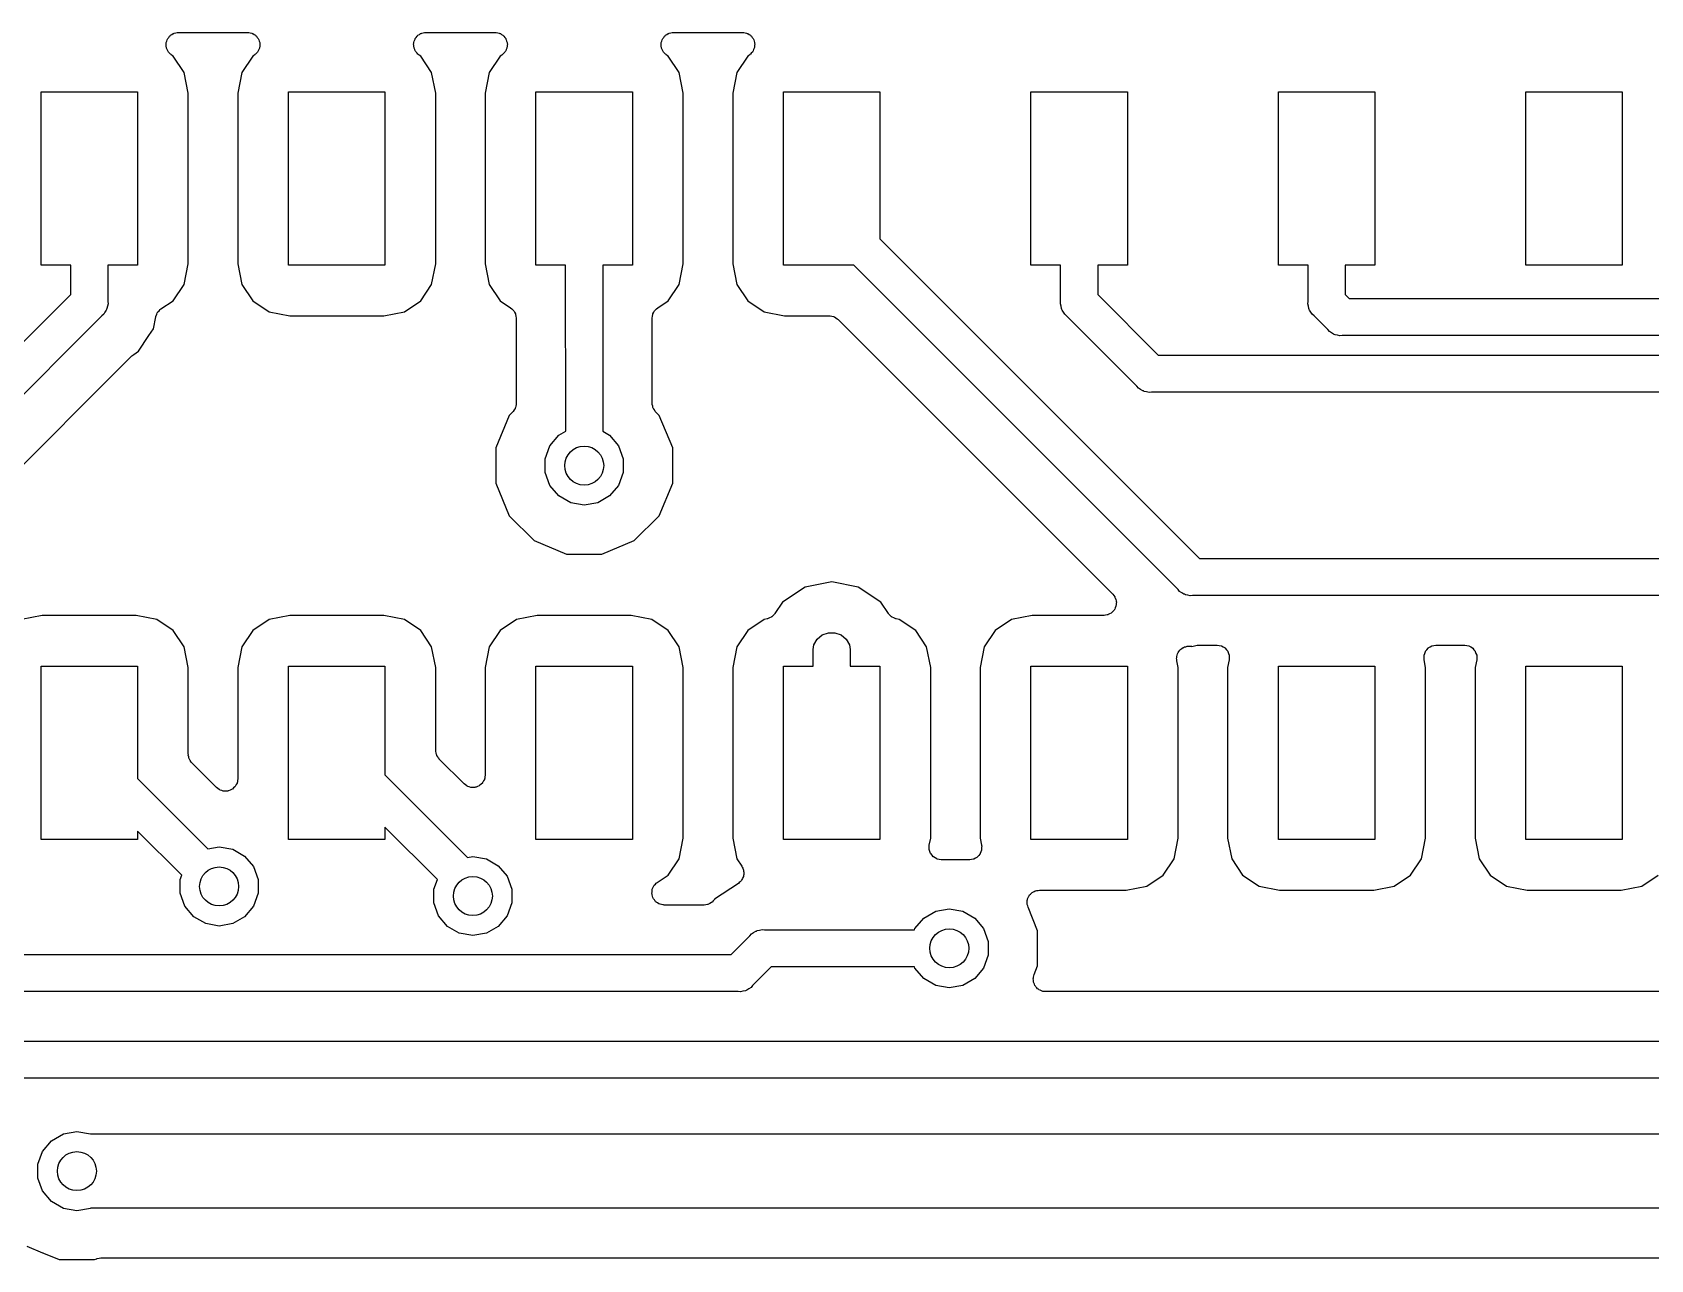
# Model space of a CAD drawing. Extents: x 40 to 164, y -163 to -60.
# Drawn here: x 111.18 to 127.79, y -100.86 to -88.27 of the extents above; entities that cross this region are included whole.
import ezdxf

# ---------------------------------------------------------------- set-up
doc = ezdxf.new("R2010")
doc.units = 0
doc.header["$MEASUREMENT"] = 0
doc.layers.add('BLACK', color=7, linetype='CONTINUOUS')

msp = doc.modelspace()

# ---------------------------------------------------------------- linework, layer by layer
at = {"layer": 'BLACK', "linetype": 'CONTINUOUS'}
for p, q in [((112.551, -88.3699), (112.556, -88.3556)), ((112.556, -88.3556), (112.56, -88.3408)), ((112.56, -88.3408), (112.564, -88.335)), ((112.564, -88.335), (112.566, -88.3285)), ((112.566, -88.3285), (112.576, -88.3168)), ((112.576, -88.3168), (112.584, -88.3042)), ((112.584, -88.3042), (112.59, -88.3001)), ((112.59, -88.3001), (112.594, -88.2947)), ((112.594, -88.2947), (112.608, -88.2871)), ((112.608, -88.2871), (112.62, -88.2781)), ((112.62, -88.2781), (112.627, -88.2761)), ((112.627, -88.2761), (112.633, -88.2727)), ((112.633, -88.2727), (112.648, -88.27)), ((112.648, -88.27), (112.662, -88.2658)), ((112.662, -88.2658), (112.669, -88.2662)), ((112.669, -88.2662), (112.676, -88.265)), ((112.676, -88.265), (113.384, -88.265)), ((113.384, -88.265), (113.391, -88.2662)), ((113.391, -88.2662), (113.398, -88.2658)), ((113.398, -88.2658), (113.412, -88.27)), ((113.412, -88.27), (113.427, -88.2727)), ((113.427, -88.2727), (113.433, -88.2761)), ((113.433, -88.2761), (113.44, -88.2781)), ((113.44, -88.2781), (113.452, -88.2871)), ((113.452, -88.2871), (113.466, -88.2947)), ((113.466, -88.2947), (113.47, -88.3001)), ((113.47, -88.3001), (113.476, -88.3042)), ((113.476, -88.3042), (113.484, -88.3168)), ((113.484, -88.3168), (113.494, -88.3285)), ((113.494, -88.3285), (113.496, -88.3351)), ((113.496, -88.3351), (113.5, -88.3408)), ((113.5, -88.3408), (113.504, -88.3556)), ((113.504, -88.3556), (113.509, -88.3699)), ((115.091, -88.3699), (115.096, -88.3556)), ((115.096, -88.3556), (115.1, -88.3408)), ((115.1, -88.3408), (115.104, -88.335)), ((115.104, -88.335), (115.106, -88.3285)), ((115.106, -88.3285), (115.116, -88.3168)), ((115.116, -88.3168), (115.124, -88.3042)), ((115.124, -88.3042), (115.13, -88.3001)), ((115.13, -88.3001), (115.134, -88.2947)), ((115.134, -88.2947), (115.148, -88.2871)), ((115.148, -88.2871), (115.16, -88.2781)), ((115.16, -88.2781), (115.167, -88.2761)), ((115.167, -88.2761), (115.173, -88.2727)), ((115.173, -88.2727), (115.188, -88.27)), ((115.188, -88.27), (115.202, -88.2658)), ((115.202, -88.2658), (115.209, -88.2662)), ((115.209, -88.2662), (115.216, -88.265)), ((115.216, -88.265), (115.924, -88.265)), ((115.924, -88.265), (115.931, -88.2662)), ((115.931, -88.2662), (115.938, -88.2658)), ((115.938, -88.2658), (115.952, -88.27)), ((115.952, -88.27), (115.967, -88.2727)), ((115.967, -88.2727), (115.973, -88.2761)), ((115.973, -88.2761), (115.98, -88.2781)), ((115.98, -88.2781), (115.992, -88.2871)), ((115.992, -88.2871), (116.006, -88.2947)), ((116.006, -88.2947), (116.01, -88.3001)), ((116.01, -88.3001), (116.016, -88.3042)), ((116.016, -88.3042), (116.024, -88.3168)), ((116.024, -88.3168), (116.034, -88.3285)), ((116.034, -88.3285), (116.036, -88.3351)), ((116.036, -88.3351), (116.04, -88.3408)), ((116.04, -88.3408), (116.044, -88.3556)), ((116.044, -88.3556), (116.049, -88.3699)), ((117.631, -88.3699), (117.636, -88.3556)), ((117.636, -88.3556), (117.64, -88.3408)), ((117.64, -88.3408), (117.644, -88.335)), ((117.644, -88.335), (117.646, -88.3285)), ((117.646, -88.3285), (117.656, -88.3168)), ((117.656, -88.3168), (117.664, -88.3042)), ((117.664, -88.3042), (117.67, -88.3001)), ((117.67, -88.3001), (117.674, -88.2947)), ((117.674, -88.2947), (117.688, -88.2871)), ((117.688, -88.2871), (117.7, -88.2781)), ((117.7, -88.2781), (117.707, -88.2761)), ((117.707, -88.2761), (117.713, -88.2727)), ((117.713, -88.2727), (117.728, -88.27)), ((117.728, -88.27), (117.742, -88.2658)), ((117.742, -88.2658), (117.749, -88.2662)), ((117.749, -88.2662), (117.756, -88.265)), ((117.756, -88.265), (118.464, -88.265)), ((118.464, -88.265), (118.471, -88.2662)), ((118.471, -88.2662), (118.478, -88.2658)), ((118.478, -88.2658), (118.492, -88.27)), ((118.492, -88.27), (118.507, -88.2727)), ((118.507, -88.2727), (118.513, -88.2761)), ((118.513, -88.2761), (118.52, -88.2781)), ((118.52, -88.2781), (118.532, -88.2871)), ((118.532, -88.2871), (118.546, -88.2947)), ((118.546, -88.2947), (118.55, -88.3001)), ((118.55, -88.3001), (118.556, -88.3042)), ((118.556, -88.3042), (118.564, -88.3168)), ((118.564, -88.3168), (118.574, -88.3285)), ((118.574, -88.3285), (118.576, -88.3351)), ((118.576, -88.3351), (118.58, -88.3408)), ((118.58, -88.3408), (118.584, -88.3556)), ((118.584, -88.3556), (118.589, -88.3699)), ((112.549, -88.3837), (112.551, -88.3769)), ((112.551, -88.3988), (112.549, -88.3837)), ((112.551, -88.3769), (112.551, -88.3699)), ((112.551, -88.4141), (112.551, -88.3988)), ((112.553, -88.4206), (112.551, -88.4141)), ((112.554, -88.4275), (112.553, -88.4206)), ((112.561, -88.4412), (112.554, -88.4275)), ((112.566, -88.4555), (112.561, -88.4412)), ((112.571, -88.4608), (112.566, -88.4555)), ((112.574, -88.4671), (112.571, -88.4608)), ((112.585, -88.4776), (112.574, -88.4671)), ((112.594, -88.4893), (112.585, -88.4776)), ((112.6, -88.4928), (112.594, -88.4893)), ((112.605, -88.4976), (112.6, -88.4928)), ((112.622, -88.5084), (112.605, -88.4976)), ((112.734, -88.6764), (112.622, -88.5084)), ((113.438, -88.5084), (113.326, -88.6764)), ((113.455, -88.4976), (113.438, -88.5084)), ((113.46, -88.4928), (113.455, -88.4976)), ((113.466, -88.4893), (113.46, -88.4928)), ((113.475, -88.4776), (113.466, -88.4893)), ((113.486, -88.4671), (113.475, -88.4776)), ((113.489, -88.4608), (113.486, -88.4671)), ((113.494, -88.4555), (113.489, -88.4608)), ((113.499, -88.4412), (113.494, -88.4555)), ((113.506, -88.4275), (113.499, -88.4412)), ((113.507, -88.4206), (113.506, -88.4275)), ((113.509, -88.4141), (113.507, -88.4206)), ((113.509, -88.3699), (113.509, -88.3769)), ((113.509, -88.3769), (113.511, -88.3837)), ((113.511, -88.3837), (113.509, -88.3988)), ((113.509, -88.3988), (113.509, -88.4141)), ((115.089, -88.3837), (115.091, -88.3769)), ((115.091, -88.3988), (115.089, -88.3837)), ((115.091, -88.3769), (115.091, -88.3699)), ((115.091, -88.4141), (115.091, -88.3988)), ((115.093, -88.4206), (115.091, -88.4141)), ((115.094, -88.4275), (115.093, -88.4206)), ((115.101, -88.4412), (115.094, -88.4275)), ((115.106, -88.4555), (115.101, -88.4412)), ((115.111, -88.4608), (115.106, -88.4555)), ((115.114, -88.4671), (115.111, -88.4608)), ((115.125, -88.4776), (115.114, -88.4671)), ((115.134, -88.4893), (115.125, -88.4776)), ((115.14, -88.4928), (115.134, -88.4893)), ((115.145, -88.4976), (115.14, -88.4928)), ((115.162, -88.5084), (115.145, -88.4976)), ((115.274, -88.6764), (115.162, -88.5084)), ((115.978, -88.5084), (115.866, -88.6764)), ((115.995, -88.4976), (115.978, -88.5084)), ((116, -88.4928), (115.995, -88.4976)), ((116.006, -88.4893), (116, -88.4928)), ((116.015, -88.4776), (116.006, -88.4893)), ((116.026, -88.4671), (116.015, -88.4776)), ((116.029, -88.4608), (116.026, -88.4671)), ((116.034, -88.4555), (116.029, -88.4608)), ((116.039, -88.4412), (116.034, -88.4555)), ((116.046, -88.4275), (116.039, -88.4412)), ((116.047, -88.4206), (116.046, -88.4275)), ((116.049, -88.4141), (116.047, -88.4206)), ((116.049, -88.3699), (116.049, -88.3769)), ((116.049, -88.3769), (116.051, -88.3837)), ((116.051, -88.3837), (116.049, -88.3988)), ((116.049, -88.3988), (116.049, -88.4141)), ((117.629, -88.3837), (117.631, -88.3769)), ((117.631, -88.3988), (117.629, -88.3837)), ((117.631, -88.3769), (117.631, -88.3699)), ((117.631, -88.4141), (117.631, -88.3988)), ((117.633, -88.4206), (117.631, -88.4141)), ((117.634, -88.4275), (117.633, -88.4206)), ((117.641, -88.4412), (117.634, -88.4275)), ((117.646, -88.4555), (117.641, -88.4412)), ((117.651, -88.4608), (117.646, -88.4555)), ((117.654, -88.4671), (117.651, -88.4608)), ((117.665, -88.4776), (117.654, -88.4671)), ((117.674, -88.4893), (117.665, -88.4776)), ((117.68, -88.4928), (117.674, -88.4893)), ((117.685, -88.4976), (117.68, -88.4928)), ((117.702, -88.5084), (117.685, -88.4976)), ((117.814, -88.6764), (117.702, -88.5084)), ((118.518, -88.5084), (118.406, -88.6764)), ((118.535, -88.4976), (118.518, -88.5084)), ((118.54, -88.4928), (118.535, -88.4976)), ((118.546, -88.4893), (118.54, -88.4928)), ((118.555, -88.4776), (118.546, -88.4893)), ((118.566, -88.4671), (118.555, -88.4776)), ((118.569, -88.4608), (118.566, -88.4671)), ((118.574, -88.4555), (118.569, -88.4608)), ((118.579, -88.4412), (118.574, -88.4555)), ((118.586, -88.4275), (118.579, -88.4412)), ((118.587, -88.4206), (118.586, -88.4275)), ((118.589, -88.4141), (118.587, -88.4206)), ((118.589, -88.3699), (118.589, -88.3769)), ((118.589, -88.3769), (118.591, -88.3837)), ((118.591, -88.3837), (118.589, -88.3988)), ((118.589, -88.3988), (118.589, -88.4141)), ((112.776, -88.8871), (112.734, -88.6764)), ((113.326, -88.6764), (113.284, -88.8871)), ((115.316, -88.8871), (115.274, -88.6764)), ((115.866, -88.6764), (115.824, -88.8871)), ((117.856, -88.8871), (117.814, -88.6764)), ((118.406, -88.6764), (118.364, -88.8871)), ((111.265, -90.6526), (111.265, -88.8746)), ((111.265, -88.8746), (112.255, -88.8746)), ((112.255, -88.8746), (112.255, -90.6526)), ((112.776, -90.6401), (112.776, -88.8871)), ((113.284, -88.8871), (113.284, -90.6401)), ((113.805, -90.6526), (113.805, -88.8746)), ((113.805, -88.8746), (114.795, -88.8746)), ((114.795, -88.8746), (114.795, -90.6526)), ((115.316, -90.6401), (115.316, -88.8871)), ((115.824, -88.8871), (115.824, -90.6401)), ((116.345, -90.6526), (116.345, -88.8746)), ((116.345, -88.8746), (117.335, -88.8746)), ((117.335, -88.8746), (117.335, -90.6526)), ((117.856, -90.6401), (117.856, -88.8871)), ((118.364, -88.8871), (118.364, -90.6401)), ((118.885, -90.6526), (118.885, -88.8746)), ((118.885, -88.8746), (119.875, -88.8746)), ((119.875, -88.8746), (119.875, -90.3832)), ((121.425, -90.6526), (121.425, -88.8746)), ((121.425, -88.8746), (122.415, -88.8746)), ((122.415, -88.8746), (122.415, -90.6526)), ((123.965, -90.6526), (123.965, -88.8746)), ((123.965, -88.8746), (124.955, -88.8746)), ((124.955, -88.8746), (124.955, -90.6526)), ((126.505, -90.6526), (126.505, -88.8746)), ((126.505, -88.8746), (127.495, -88.8746)), ((127.495, -88.8746), (127.495, -90.6526)), ((119.875, -90.3832), (123.155, -93.6625)), ((111.57, -90.6526), (111.265, -90.6526)), ((111.57, -90.9547), (111.57, -90.6526)), ((112.255, -90.6526), (111.95, -90.6526)), ((111.95, -90.6526), (111.95, -91.0253)), ((112.734, -90.8508), (112.776, -90.6401)), ((113.284, -90.6401), (113.326, -90.8508)), ((114.795, -90.6526), (113.805, -90.6526)), ((115.274, -90.8508), (115.316, -90.6401)), ((115.824, -90.6401), (115.866, -90.8508)), ((116.649, -90.6526), (116.345, -90.6526)), ((116.65, -92.3581), (116.649, -90.6526)), ((117.335, -90.6526), (117.03, -90.6526)), ((117.03, -90.6526), (117.03, -92.3581)), ((117.814, -90.8508), (117.856, -90.6401)), ((118.364, -90.6401), (118.406, -90.8508)), ((119.606, -90.6526), (118.885, -90.6526)), ((122.935, -93.9818), (119.606, -90.6526)), ((121.73, -90.6526), (121.425, -90.6526)), ((121.73, -91.0253), (121.73, -90.6526)), ((122.415, -90.6526), (122.11, -90.6526)), ((122.11, -90.6526), (122.11, -90.9547)), ((124.27, -90.6526), (123.965, -90.6526)), ((124.27, -91.0253), (124.27, -90.6526)), ((124.955, -90.6526), (124.65, -90.6526)), ((124.65, -90.6526), (124.65, -90.9547)), ((127.495, -90.6526), (126.505, -90.6526)), ((112.622, -91.0188), (112.734, -90.8508)), ((113.326, -90.8508), (113.438, -91.0188)), ((115.162, -91.0188), (115.274, -90.8508)), ((115.866, -90.8508), (115.978, -91.0188)), ((117.702, -91.0188), (117.814, -90.8508)), ((118.406, -90.8508), (118.518, -91.0188)), ((109.878, -92.6465), (111.57, -90.9547)), ((112.496, -91.1025), (112.622, -91.0188)), ((113.438, -91.0188), (113.606, -91.1311)), ((114.994, -91.1311), (115.162, -91.0188)), ((115.978, -91.0188), (116.085, -91.0901)), ((117.595, -91.0901), (117.702, -91.0188)), ((118.518, -91.0188), (118.686, -91.1311)), ((122.11, -90.9547), (122.732, -91.5765)), ((124.65, -90.9547), (124.691, -90.9955)), ((124.691, -90.9955), (157.726, -90.9955)), ((111.889, -91.1742), (110.097, -92.9658)), ((111.908, -91.1579), (111.889, -91.1742)), ((111.921, -91.136), (111.908, -91.1579)), ((111.935, -91.1153), (111.921, -91.136)), ((111.938, -91.1071), (111.935, -91.1153)), ((111.942, -91.0998), (111.938, -91.1071)), ((111.946, -91.0749), (111.942, -91.0998)), ((111.953, -91.0505), (111.946, -91.0749)), ((111.95, -91.0253), (111.953, -91.0505)), ((112.418, -91.3061), (112.442, -91.1833)), ((112.442, -91.1833), (112.444, -91.1781)), ((112.444, -91.1781), (112.445, -91.1725)), ((112.445, -91.1725), (112.452, -91.1576)), ((112.452, -91.1576), (112.458, -91.1422)), ((112.458, -91.1422), (112.462, -91.138)), ((112.462, -91.138), (112.465, -91.133)), ((112.465, -91.133), (112.477, -91.1215)), ((112.477, -91.1215), (112.487, -91.109)), ((112.487, -91.109), (112.492, -91.1063)), ((112.492, -91.1063), (112.496, -91.1025)), ((113.606, -91.1311), (113.817, -91.173)), ((113.817, -91.173), (114.783, -91.173)), ((114.783, -91.173), (114.994, -91.1311)), ((116.085, -91.0901), (116.098, -91.1025)), ((116.098, -91.1025), (116.112, -91.114)), ((116.112, -91.114), (116.114, -91.1177)), ((116.114, -91.1177), (116.117, -91.1206)), ((116.117, -91.1206), (116.125, -91.1367)), ((116.125, -91.1367), (116.134, -91.1522)), ((116.134, -91.1522), (116.135, -91.1564)), ((116.135, -91.1564), (116.136, -91.1601)), ((116.136, -91.1601), (116.138, -91.178)), ((116.138, -91.178), (116.141, -91.1957)), ((117.538, -91.1957), (117.542, -91.178)), ((117.542, -91.178), (117.544, -91.1601)), ((117.544, -91.1601), (117.545, -91.1564)), ((117.545, -91.1564), (117.546, -91.1522)), ((117.546, -91.1522), (117.555, -91.1367)), ((117.555, -91.1367), (117.563, -91.1206)), ((117.563, -91.1206), (117.566, -91.1177)), ((117.566, -91.1177), (117.568, -91.114)), ((117.568, -91.114), (117.582, -91.1025)), ((117.582, -91.1025), (117.595, -91.0901)), ((118.686, -91.1311), (118.897, -91.173)), ((118.897, -91.173), (119.355, -91.173)), ((119.355, -91.173), (119.361, -91.174)), ((119.361, -91.174), (119.366, -91.1735)), ((119.366, -91.1735), (119.382, -91.1778)), ((119.382, -91.1778), (119.399, -91.1807)), ((119.399, -91.1807), (119.404, -91.1835)), ((119.404, -91.1835), (119.409, -91.1849)), ((119.409, -91.1849), (119.423, -91.1945)), ((121.727, -91.0505), (121.73, -91.0253)), ((121.734, -91.0749), (121.727, -91.0505)), ((121.738, -91.0998), (121.734, -91.0749)), ((121.742, -91.1071), (121.738, -91.0998)), ((121.745, -91.1153), (121.742, -91.1071)), ((121.759, -91.1361), (121.745, -91.1153)), ((121.772, -91.1579), (121.759, -91.1361)), ((121.791, -91.1742), (121.772, -91.1579)), ((122.513, -91.8958), (121.791, -91.1742)), ((124.267, -91.0505), (124.27, -91.0253)), ((124.274, -91.0749), (124.267, -91.0505)), ((124.278, -91.0998), (124.274, -91.0749)), ((124.282, -91.1071), (124.278, -91.0998)), ((124.285, -91.1153), (124.282, -91.1071)), ((124.299, -91.1361), (124.285, -91.1153)), ((124.312, -91.1579), (124.299, -91.1361)), ((124.331, -91.1742), (124.312, -91.1579)), ((124.472, -91.3148), (124.331, -91.1742)), ((112.372, -91.3744), (112.418, -91.3061)), ((116.141, -91.1957), (116.142, -92.0718)), ((117.538, -92.0718), (117.538, -91.1957)), ((119.423, -91.1945), (119.437, -91.2028)), ((119.437, -91.2028), (119.441, -91.207)), ((119.441, -91.207), (119.445, -91.2102)), ((119.445, -91.2102), (122.265, -94.0302)), ((124.488, -91.3342), (124.472, -91.3148)), ((124.51, -91.3468), (124.488, -91.3342)), ((124.531, -91.3613), (124.51, -91.3468)), ((112.264, -91.5372), (112.372, -91.3744)), ((124.539, -91.3635), (124.531, -91.3613)), ((124.546, -91.3678), (124.539, -91.3635)), ((124.571, -91.3722), (124.546, -91.3678)), ((124.596, -91.3787), (124.571, -91.3722)), ((124.621, -91.3765), (124.596, -91.3787)), ((157.655, -91.3765), (124.621, -91.3765)), ((110.508, -93.2734), (112.196, -91.585)), ((112.196, -91.585), (112.207, -91.5778)), ((112.207, -91.5778), (112.216, -91.5692)), ((112.216, -91.5692), (112.264, -91.5372)), ((122.732, -91.5765), (143.067, -91.5765)), ((122.529, -91.9152), (122.513, -91.8958)), ((122.551, -91.9278), (122.529, -91.9152)), ((122.572, -91.9423), (122.551, -91.9278)), ((122.58, -91.9445), (122.572, -91.9423)), ((122.587, -91.9488), (122.58, -91.9445)), ((122.612, -91.9532), (122.587, -91.9488)), ((122.637, -91.9597), (122.612, -91.9532)), ((122.662, -91.9575), (122.637, -91.9597)), ((142.996, -91.9575), (122.662, -91.9575)), ((116.104, -92.1616), (116.07, -92.1957)), ((116.108, -92.157), (116.104, -92.1616)), ((116.112, -92.1534), (116.108, -92.157)), ((116.12, -92.139), (116.112, -92.1534)), ((116.13, -92.1255), (116.12, -92.139)), ((116.131, -92.1201), (116.13, -92.1255)), ((116.134, -92.1152), (116.131, -92.1201)), ((116.137, -92.0989), (116.134, -92.1152)), ((116.141, -92.0829), (116.137, -92.0989)), ((116.142, -92.0718), (116.141, -92.0773)), ((116.141, -92.0773), (116.141, -92.0829)), ((117.539, -92.0773), (117.538, -92.0718)), ((117.539, -92.0829), (117.539, -92.0773)), ((117.543, -92.0989), (117.539, -92.0829)), ((117.546, -92.1152), (117.543, -92.0989)), ((117.549, -92.1201), (117.546, -92.1152)), ((117.55, -92.1255), (117.549, -92.1201)), ((117.56, -92.1391), (117.55, -92.1255)), ((117.568, -92.1534), (117.56, -92.1391)), ((117.572, -92.157), (117.568, -92.1534)), ((117.576, -92.1616), (117.572, -92.157)), ((117.61, -92.1957), (117.576, -92.1616)), ((116.07, -92.1957), (115.932, -92.5294)), ((117.748, -92.5294), (117.61, -92.1957)), ((116.44, -92.6395), (116.488, -92.5069)), ((116.488, -92.5069), (116.579, -92.3989)), ((116.579, -92.3989), (116.65, -92.3581)), ((117.03, -92.3581), (117.101, -92.3989)), ((117.101, -92.3989), (117.192, -92.5069)), ((117.192, -92.5069), (117.24, -92.6395)), ((115.932, -92.5294), (115.932, -92.8906)), ((116.44, -92.7805), (116.44, -92.6395)), ((117.24, -92.6395), (117.24, -92.7805)), ((117.748, -92.8906), (117.748, -92.5294)), ((116.488, -92.9131), (116.44, -92.7805)), ((117.24, -92.7805), (117.192, -92.9131)), ((115.932, -92.8906), (116.07, -93.2243)), ((116.579, -93.0211), (116.488, -92.9131)), ((117.192, -92.9131), (117.101, -93.0211)), ((117.61, -93.2243), (117.748, -92.8906)), ((116.701, -93.0917), (116.579, -93.0211)), ((116.84, -93.1162), (116.701, -93.0917)), ((116.979, -93.0917), (116.84, -93.1162)), ((117.101, -93.0211), (116.979, -93.0917)), ((116.07, -93.2243), (116.326, -93.4798)), ((117.354, -93.4798), (117.61, -93.2243)), ((116.326, -93.4798), (116.659, -93.618)), ((117.021, -93.618), (117.354, -93.4798)), ((116.659, -93.618), (117.021, -93.618)), ((123.155, -93.6625), (134.668, -93.6625)), ((119.107, -93.957), (118.876, -94.1114)), ((119.38, -93.9028), (119.107, -93.957)), ((119.653, -93.957), (119.38, -93.9028)), ((119.884, -94.1114), (119.653, -93.957)), ((122.951, -94.0012), (122.935, -93.9818)), ((122.973, -94.0138), (122.951, -94.0012)), ((118.876, -94.1114), (118.798, -94.2288)), ((119.962, -94.2288), (119.884, -94.1114)), ((122.265, -94.0302), (122.275, -94.0437)), ((122.275, -94.0437), (122.285, -94.0565)), ((122.285, -94.0565), (122.287, -94.0617)), ((122.291, -94.1679), (122.285, -94.1835)), ((122.287, -94.0617), (122.29, -94.0663)), ((122.29, -94.0663), (122.295, -94.0823)), ((122.298, -94.1528), (122.291, -94.1679)), ((122.295, -94.0823), (122.3, -94.0979)), ((122.3, -94.142), (122.298, -94.1473)), ((122.298, -94.1473), (122.298, -94.1528)), ((122.3, -94.0979), (122.3, -94.1035)), ((122.3, -94.1035), (122.302, -94.1089)), ((122.302, -94.1089), (122.3, -94.1254)), ((122.3, -94.1254), (122.3, -94.142)), ((122.994, -94.0283), (122.973, -94.0138)), ((123.002, -94.0305), (122.994, -94.0283)), ((123.01, -94.0348), (123.002, -94.0305)), ((123.034, -94.0392), (123.01, -94.0348)), ((123.059, -94.0457), (123.034, -94.0392)), ((123.084, -94.0435), (123.059, -94.0457)), ((134.739, -94.0435), (123.084, -94.0435)), ((111.277, -94.247), (111.066, -94.2889)), ((112.243, -94.247), (111.277, -94.247)), ((112.454, -94.2889), (112.243, -94.247)), ((112.622, -94.4012), (112.454, -94.2889)), ((113.606, -94.2889), (113.438, -94.4012)), ((113.817, -94.247), (113.606, -94.2889)), ((114.783, -94.247), (113.817, -94.247)), ((114.994, -94.2889), (114.783, -94.247)), ((115.162, -94.4012), (114.994, -94.2889)), ((116.146, -94.2889), (115.978, -94.4012)), ((116.357, -94.247), (116.146, -94.2889)), ((117.323, -94.247), (116.357, -94.247)), ((117.534, -94.2889), (117.323, -94.247)), ((117.702, -94.4012), (117.534, -94.2889)), ((118.686, -94.2889), (118.518, -94.4012)), ((118.717, -94.2828), (118.686, -94.2889)), ((118.722, -94.2807), (118.717, -94.2828)), ((118.728, -94.2801), (118.722, -94.2807)), ((118.743, -94.2728), (118.728, -94.2801)), ((118.758, -94.2668), (118.743, -94.2728)), ((118.762, -94.2631), (118.758, -94.2668)), ((118.767, -94.2606), (118.762, -94.2631)), ((118.779, -94.2486), (118.767, -94.2606)), ((118.791, -94.2377), (118.779, -94.2486)), ((118.794, -94.2328), (118.791, -94.2377)), ((118.798, -94.2288), (118.794, -94.2328)), ((119.966, -94.2328), (119.962, -94.2288)), ((119.969, -94.2377), (119.966, -94.2328)), ((119.981, -94.2486), (119.969, -94.2377)), ((119.993, -94.2606), (119.981, -94.2486)), ((119.998, -94.2631), (119.993, -94.2606)), ((120.002, -94.2668), (119.998, -94.2631)), ((120.017, -94.2728), (120.002, -94.2668)), ((120.032, -94.2801), (120.017, -94.2728)), ((120.038, -94.2807), (120.032, -94.2801)), ((120.043, -94.2828), (120.038, -94.2807)), ((120.074, -94.2889), (120.043, -94.2828)), ((120.242, -94.4012), (120.074, -94.2889)), ((121.226, -94.2889), (121.058, -94.4012)), ((121.437, -94.247), (121.226, -94.2889)), ((122.175, -94.247), (121.437, -94.247)), ((122.192, -94.2441), (122.175, -94.247)), ((122.208, -94.2426), (122.192, -94.2441)), ((122.213, -94.2403), (122.208, -94.2426)), ((122.219, -94.2393), (122.213, -94.2403)), ((122.233, -94.231), (122.219, -94.2393)), ((122.248, -94.224), (122.233, -94.231)), ((122.252, -94.22), (122.248, -94.224)), ((122.257, -94.2172), (122.252, -94.22)), ((122.268, -94.2045), (122.257, -94.2172)), ((122.279, -94.1928), (122.268, -94.2045)), ((122.282, -94.1877), (122.279, -94.1928)), ((122.285, -94.1835), (122.282, -94.1877)), ((112.734, -94.5692), (112.622, -94.4012)), ((113.438, -94.4012), (113.326, -94.5692)), ((115.274, -94.5692), (115.162, -94.4012)), ((115.978, -94.4012), (115.866, -94.5692)), ((117.814, -94.5692), (117.702, -94.4012)), ((118.518, -94.4012), (118.406, -94.5692)), ((119.198, -94.5488), (119.232, -94.4907)), ((119.232, -94.4907), (119.283, -94.4475)), ((119.283, -94.4475), (119.346, -94.4245)), ((119.346, -94.4245), (119.414, -94.4245)), ((119.414, -94.4245), (119.477, -94.4475)), ((119.477, -94.4475), (119.528, -94.4907)), ((119.528, -94.4907), (119.562, -94.5488)), ((120.354, -94.5692), (120.242, -94.4012)), ((121.058, -94.4012), (120.946, -94.5692)), ((112.776, -94.7799), (112.734, -94.5692)), ((113.326, -94.5692), (113.284, -94.7799)), ((115.316, -94.7799), (115.274, -94.5692)), ((115.866, -94.5692), (115.824, -94.7799)), ((117.856, -94.7799), (117.814, -94.5692)), ((118.406, -94.5692), (118.364, -94.7799)), ((119.19, -94.5983), (119.198, -94.5488)), ((119.19, -94.7674), (119.19, -94.5983)), ((119.562, -94.5488), (119.57, -94.5983)), ((119.57, -94.5983), (119.57, -94.7674)), ((120.396, -94.7799), (120.354, -94.5692)), ((120.946, -94.5692), (120.904, -94.7799)), ((122.922, -94.6697), (122.926, -94.6565)), ((122.922, -94.678), (122.922, -94.6697)), ((122.926, -94.6565), (122.929, -94.643)), ((122.929, -94.643), (122.933, -94.6358)), ((122.933, -94.6358), (122.936, -94.6279)), ((122.936, -94.6279), (122.944, -94.6171)), ((122.944, -94.6171), (122.952, -94.6053)), ((122.952, -94.6053), (122.958, -94.6)), ((122.958, -94.6), (122.963, -94.5935)), ((122.963, -94.5935), (122.975, -94.5863)), ((122.975, -94.5863), (122.986, -94.5776)), ((122.986, -94.5776), (122.994, -94.575)), ((122.994, -94.575), (123.001, -94.5706)), ((123.001, -94.5706), (123.015, -94.5679)), ((123.015, -94.5679), (123.028, -94.5635)), ((123.028, -94.5635), (123.036, -94.5637)), ((123.036, -94.5637), (123.044, -94.562)), ((123.044, -94.562), (123.058, -94.5641)), ((123.058, -94.5641), (123.072, -94.5644)), ((123.072, -94.5644), (123.076, -94.5652)), ((123.076, -94.5652), (123.132, -94.5539)), ((123.132, -94.5539), (123.145, -94.5537)), ((123.145, -94.5537), (123.157, -94.5515)), ((123.157, -94.5515), (123.335, -94.5515)), ((123.335, -94.5515), (123.336, -94.5517)), ((123.336, -94.5517), (123.338, -94.5515)), ((123.338, -94.5515), (123.358, -94.5556)), ((123.358, -94.5556), (123.378, -94.5592)), ((123.378, -94.5592), (123.38, -94.5599)), ((123.38, -94.5599), (123.381, -94.5601)), ((123.381, -94.5601), (123.399, -94.5709)), ((123.399, -94.5709), (123.417, -94.5812)), ((123.417, -94.5812), (123.417, -94.5823)), ((123.417, -94.5823), (123.419, -94.583)), ((123.419, -94.583), (123.432, -94.5992)), ((123.432, -94.5992), (123.445, -94.615)), ((123.445, -94.615), (123.445, -94.6163)), ((123.445, -94.6163), (123.446, -94.6174)), ((123.446, -94.6174), (123.453, -94.637)), ((123.453, -94.637), (123.46, -94.6564)), ((123.46, -94.6564), (123.46, -94.6578)), ((123.46, -94.6578), (123.46, -94.6592)), ((123.46, -94.6592), (123.46, -94.6799)), ((125.46, -94.6564), (125.467, -94.637)), ((125.46, -94.6578), (125.46, -94.6564)), ((125.46, -94.6592), (125.46, -94.6578)), ((125.46, -94.6799), (125.46, -94.6592)), ((125.467, -94.637), (125.474, -94.6174)), ((125.474, -94.6174), (125.475, -94.6163)), ((125.475, -94.615), (125.488, -94.5992)), ((125.475, -94.6163), (125.475, -94.615)), ((125.488, -94.5992), (125.501, -94.583)), ((125.501, -94.583), (125.503, -94.5823)), ((125.503, -94.5812), (125.521, -94.5709)), ((125.503, -94.5823), (125.503, -94.5812)), ((125.521, -94.5709), (125.539, -94.5601)), ((125.539, -94.5601), (125.54, -94.5599)), ((125.54, -94.5599), (125.542, -94.5592)), ((125.542, -94.5592), (125.562, -94.5556)), ((125.562, -94.5556), (125.582, -94.5515)), ((125.582, -94.5515), (125.584, -94.5517)), ((125.584, -94.5517), (125.585, -94.5515)), ((125.585, -94.5515), (125.875, -94.5515)), ((125.875, -94.5515), (125.876, -94.5517)), ((125.876, -94.5517), (125.878, -94.5515)), ((125.878, -94.5515), (125.898, -94.5556)), ((125.898, -94.5556), (125.918, -94.5592)), ((125.918, -94.5592), (125.92, -94.5599)), ((125.92, -94.5599), (125.921, -94.5601)), ((125.921, -94.5601), (125.939, -94.5709)), ((125.939, -94.5709), (125.957, -94.5812)), ((125.957, -94.5812), (125.957, -94.5823)), ((125.957, -94.5823), (125.959, -94.583)), ((125.959, -94.583), (125.972, -94.5992)), ((125.972, -94.5992), (125.985, -94.615)), ((125.985, -94.615), (125.985, -94.6163)), ((125.985, -94.6163), (125.986, -94.6174)), ((125.986, -94.6174), (125.993, -94.637)), ((125.993, -94.637), (126, -94.6564)), ((126, -94.6564), (126, -94.6578)), ((126, -94.6578), (126, -94.6592)), ((126, -94.6592), (126, -94.6799)), ((111.265, -96.5454), (111.265, -94.7674)), ((111.265, -94.7674), (112.255, -94.7674)), ((112.255, -94.7674), (112.255, -95.9204)), ((112.776, -95.6698), (112.776, -94.7799)), ((113.284, -94.7799), (113.284, -95.9243)), ((113.805, -96.5454), (113.805, -94.7674)), ((113.805, -94.7674), (114.795, -94.7674)), ((114.795, -94.7674), (114.795, -95.8823)), ((115.316, -95.6317), (115.316, -94.7799)), ((115.824, -94.7799), (115.824, -95.8862)), ((116.345, -96.5454), (116.345, -94.7674)), ((116.345, -94.7674), (117.335, -94.7674)), ((117.335, -94.7674), (117.335, -96.5454)), ((117.856, -96.5329), (117.856, -94.7799)), ((118.364, -94.7799), (118.364, -96.5329)), ((118.885, -96.5454), (118.885, -94.7674)), ((118.885, -94.7674), (119.19, -94.7674)), ((119.57, -94.7674), (119.875, -94.7674)), ((119.875, -94.7674), (119.875, -96.5454)), ((120.396, -96.5329), (120.396, -94.7799)), ((120.904, -94.7799), (120.904, -96.5329)), ((121.425, -96.5454), (121.425, -94.7674)), ((121.425, -94.7674), (122.415, -94.7674)), ((122.415, -94.7674), (122.415, -96.5454)), ((122.92, -94.6862), (122.922, -94.678)), ((122.922, -94.6999), (122.92, -94.6862)), ((122.923, -94.7138), (122.922, -94.6999)), ((122.936, -94.7799), (122.923, -94.7138)), ((122.936, -96.5329), (122.936, -94.7799)), ((123.46, -94.7033), (123.444, -94.7799)), ((123.444, -94.7799), (123.444, -96.5329)), ((123.46, -94.6799), (123.46, -94.7006)), ((123.46, -94.7006), (123.46, -94.7019)), ((123.46, -94.7019), (123.46, -94.7033)), ((123.965, -96.5454), (123.965, -94.7674)), ((123.965, -94.7674), (124.955, -94.7674)), ((124.955, -94.7674), (124.955, -96.5454)), ((125.46, -94.7006), (125.46, -94.6799)), ((125.46, -94.7019), (125.46, -94.7006)), ((125.46, -94.7033), (125.46, -94.7019)), ((125.476, -94.7799), (125.46, -94.7033)), ((125.476, -96.5329), (125.476, -94.7799)), ((126, -94.7033), (125.984, -94.7799)), ((125.984, -94.7799), (125.984, -96.5329)), ((126, -94.6799), (126, -94.7006)), ((126, -94.7006), (126, -94.7019)), ((126, -94.7019), (126, -94.7033)), ((126.505, -96.5454), (126.505, -94.7674)), ((126.505, -94.7674), (127.495, -94.7674)), ((127.495, -94.7674), (127.495, -96.5454)), ((112.777, -95.6753), (112.776, -95.6698)), ((115.317, -95.6372), (115.316, -95.6317)), ((115.316, -95.6428), (115.317, -95.6372)), ((115.321, -95.6588), (115.316, -95.6428)), ((115.323, -95.6751), (115.321, -95.6588)), ((112.776, -95.6809), (112.777, -95.6753)), ((112.781, -95.6969), (112.776, -95.6809)), ((112.783, -95.7132), (112.781, -95.6969)), ((112.786, -95.7181), (112.783, -95.7132)), ((112.788, -95.7235), (112.786, -95.7181)), ((112.797, -95.7371), (112.788, -95.7235)), ((112.805, -95.7514), (112.797, -95.7371)), ((112.81, -95.755), (112.805, -95.7514)), ((112.813, -95.7596), (112.81, -95.755)), ((113.067, -96.0141), (112.813, -95.7596)), ((115.326, -95.68), (115.323, -95.6751)), ((115.328, -95.6854), (115.326, -95.68)), ((115.337, -95.699), (115.328, -95.6854)), ((115.345, -95.7133), (115.337, -95.699)), ((115.35, -95.7169), (115.345, -95.7133)), ((115.353, -95.7215), (115.35, -95.7169)), ((115.607, -95.976), (115.353, -95.7215)), ((112.255, -95.9204), (112.977, -96.6423)), ((113.257, -96.0011), (113.255, -96.006)), ((113.261, -95.9972), (113.257, -96.0011)), ((113.268, -95.9821), (113.261, -95.9972)), ((113.277, -95.9678), (113.268, -95.9821)), ((113.278, -95.9623), (113.277, -95.9678)), ((113.28, -95.9572), (113.278, -95.9623)), ((113.281, -95.9407), (113.28, -95.9572)), ((113.284, -95.9243), (113.281, -95.9407)), ((114.795, -95.8823), (115.643, -96.7299)), ((115.621, -95.9855), (115.607, -95.976)), ((115.634, -95.9962), (115.621, -95.9855)), ((115.639, -95.9981), (115.634, -95.9962)), ((115.644, -96.0013), (115.639, -95.9981)), ((115.66, -96.0056), (115.644, -96.0013)), ((115.745, -96.0019), (115.73, -96.0089)), ((115.761, -95.9962), (115.745, -96.0019)), ((115.765, -95.9926), (115.761, -95.9962)), ((115.77, -95.9903), (115.765, -95.9926)), ((115.782, -95.9785), (115.77, -95.9903)), ((115.795, -95.9679), (115.782, -95.9785)), ((115.797, -95.963), (115.795, -95.9679)), ((115.801, -95.9591), (115.797, -95.963)), ((115.808, -95.944), (115.801, -95.9591)), ((115.817, -95.9297), (115.808, -95.944)), ((115.818, -95.9242), (115.817, -95.9297)), ((115.82, -95.9191), (115.818, -95.9242)), ((115.821, -95.9026), (115.82, -95.9191)), ((115.824, -95.8862), (115.821, -95.9026)), ((113.081, -96.0236), (113.067, -96.0141)), ((113.094, -96.0343), (113.081, -96.0236)), ((113.099, -96.0362), (113.094, -96.0343)), ((113.104, -96.0394), (113.099, -96.0362)), ((113.12, -96.0437), (113.104, -96.0394)), ((113.135, -96.0494), (113.12, -96.0437)), ((113.141, -96.0494), (113.135, -96.0494)), ((113.146, -96.0508), (113.141, -96.0494)), ((113.163, -96.0494), (113.146, -96.0508)), ((113.179, -96.0494), (113.163, -96.0494)), ((113.185, -96.0475), (113.179, -96.0494)), ((113.19, -96.047), (113.185, -96.0475)), ((113.205, -96.04), (113.19, -96.047)), ((113.221, -96.0343), (113.205, -96.04)), ((113.225, -96.0307), (113.221, -96.0343)), ((113.23, -96.0284), (113.225, -96.0307)), ((113.242, -96.0166), (113.23, -96.0284)), ((113.255, -96.006), (113.242, -96.0166)), ((115.675, -96.0113), (115.66, -96.0056)), ((115.681, -96.0113), (115.675, -96.0113)), ((115.686, -96.0127), (115.681, -96.0113)), ((115.703, -96.0113), (115.686, -96.0127)), ((115.719, -96.0113), (115.703, -96.0113)), ((115.725, -96.0094), (115.719, -96.0113)), ((115.73, -96.0089), (115.725, -96.0094)), ((112.71, -96.9134), (112.255, -96.4592)), ((112.255, -96.4592), (112.255, -96.5454)), ((115.333, -96.9583), (114.795, -96.4211)), ((114.795, -96.4211), (114.795, -96.5454)), ((112.255, -96.5454), (111.265, -96.5454)), ((112.977, -96.6423), (113.093, -96.6218)), ((113.093, -96.6218), (113.232, -96.6463)), ((113.232, -96.6463), (113.355, -96.7169)), ((114.795, -96.5454), (113.805, -96.5454)), ((117.335, -96.5454), (116.345, -96.5454)), ((117.814, -96.7436), (117.856, -96.5329)), ((118.364, -96.5329), (118.406, -96.7436)), ((119.875, -96.5454), (118.885, -96.5454)), ((120.381, -96.6059), (120.382, -96.6046)), ((120.381, -96.6266), (120.381, -96.6059)), ((120.381, -96.6473), (120.381, -96.6266)), ((120.381, -96.6486), (120.381, -96.6473)), ((120.381, -96.6501), (120.381, -96.6486)), ((120.388, -96.6695), (120.381, -96.6501)), ((120.382, -96.6032), (120.396, -96.5329)), ((120.382, -96.6046), (120.382, -96.6032)), ((120.904, -96.5329), (120.918, -96.6038)), ((120.918, -96.6561), (120.911, -96.6727)), ((120.918, -96.6038), (120.918, -96.608)), ((120.918, -96.608), (120.92, -96.612)), ((120.919, -96.6479), (120.918, -96.6519)), ((120.918, -96.6519), (120.918, -96.6561)), ((120.92, -96.612), (120.919, -96.6299)), ((120.919, -96.6299), (120.919, -96.6479)), ((122.415, -96.5454), (121.425, -96.5454)), ((122.894, -96.7436), (122.936, -96.5329)), ((123.444, -96.5329), (123.486, -96.7436)), ((124.955, -96.5454), (123.965, -96.5454)), ((125.434, -96.7436), (125.476, -96.5329)), ((125.984, -96.5329), (126.026, -96.7436)), ((127.495, -96.5454), (126.505, -96.5454)), ((113.355, -96.7169), (113.445, -96.8249)), ((113.445, -96.8249), (113.493, -96.9575)), ((115.643, -96.7299), (115.697, -96.7203)), ((115.697, -96.7203), (115.836, -96.7448)), ((115.836, -96.7448), (115.958, -96.8154)), ((115.958, -96.8154), (116.049, -96.9234)), ((117.702, -96.9116), (117.814, -96.7436)), ((118.406, -96.7436), (118.457, -96.82)), ((118.457, -96.82), (118.462, -96.8302)), ((118.462, -96.8302), (118.468, -96.8394)), ((120.395, -96.6891), (120.388, -96.6695)), ((120.396, -96.6902), (120.395, -96.6891)), ((120.396, -96.6915), (120.396, -96.6902)), ((120.41, -96.7073), (120.396, -96.6915)), ((120.423, -96.7235), (120.41, -96.7073)), ((120.424, -96.7242), (120.423, -96.7235)), ((120.425, -96.7253), (120.424, -96.7242)), ((120.443, -96.7356), (120.425, -96.7253)), ((120.46, -96.7464), (120.443, -96.7356)), ((120.462, -96.7466), (120.46, -96.7464)), ((120.463, -96.7473), (120.462, -96.7466)), ((120.483, -96.7509), (120.463, -96.7473)), ((120.504, -96.755), (120.483, -96.7509)), ((120.505, -96.7548), (120.504, -96.755)), ((120.506, -96.755), (120.505, -96.7548)), ((120.786, -96.755), (120.506, -96.755)), ((120.788, -96.7555), (120.786, -96.755)), ((120.792, -96.755), (120.788, -96.7555)), ((120.793, -96.755), (120.792, -96.755)), ((120.792, -96.755), (120.792, -96.755)), ((120.797, -96.7556), (120.793, -96.755)), ((120.814, -96.7521), (120.797, -96.7556)), ((120.832, -96.7497), (120.814, -96.7521)), ((120.836, -96.7478), (120.832, -96.7497)), ((120.84, -96.747), (120.836, -96.7478)), ((120.855, -96.7376), (120.84, -96.747)), ((120.871, -96.7294), (120.855, -96.7376)), ((120.874, -96.7263), (120.871, -96.7294)), ((120.878, -96.7241), (120.874, -96.7263)), ((120.889, -96.7101), (120.878, -96.7241)), ((120.901, -96.6968), (120.889, -96.7101)), ((120.903, -96.693), (120.901, -96.6968)), ((120.905, -96.6897), (120.903, -96.693)), ((120.911, -96.6727), (120.905, -96.6897)), ((122.782, -96.9116), (122.894, -96.7436)), ((123.486, -96.7436), (123.598, -96.9116)), ((125.322, -96.9116), (125.434, -96.7436)), ((126.026, -96.7436), (126.138, -96.9116)), ((112.694, -96.9575), (112.71, -96.9134)), ((112.694, -97.0985), (112.694, -96.9575)), ((113.493, -96.9575), (113.493, -97.0985)), ((115.297, -97.056), (115.333, -96.9583)), ((116.049, -96.9234), (116.097, -97.056)), ((117.57, -97.0059), (117.579, -96.9942)), ((117.579, -96.9942), (117.585, -96.9907)), ((117.585, -96.9907), (117.59, -96.9859)), ((117.59, -96.9859), (117.702, -96.9116)), ((118.422, -96.9962), (118.178, -97.1594)), ((118.43, -96.9885), (118.422, -96.9962)), ((118.439, -96.9823), (118.43, -96.9885)), ((118.446, -96.9734), (118.439, -96.9823)), ((118.454, -96.9657), (118.446, -96.9734)), ((118.459, -96.9557), (118.454, -96.9657)), ((118.466, -96.9468), (118.459, -96.9557)), ((118.469, -96.9361), (118.466, -96.9468)), ((118.468, -96.8394), (118.471, -96.8502)), ((118.474, -96.9261), (118.469, -96.9361)), ((118.471, -96.8502), (118.475, -96.8604)), ((118.475, -96.9151), (118.474, -96.9261)), ((118.475, -96.8604), (118.476, -96.8715)), ((118.478, -96.9044), (118.475, -96.9151)), ((118.476, -96.8715), (118.478, -96.8823)), ((118.478, -96.8823), (118.477, -96.8933)), ((118.477, -96.8933), (118.478, -96.9044)), ((122.614, -97.0239), (122.782, -96.9116)), ((123.598, -96.9116), (123.766, -97.0239)), ((125.154, -97.0239), (125.322, -96.9116)), ((126.138, -96.9116), (126.306, -97.0239)), ((127.694, -97.0239), (127.862, -96.9116)), ((112.742, -97.2311), (112.694, -97.0985)), ((113.493, -97.0985), (113.445, -97.2311)), ((115.297, -97.197), (115.297, -97.056)), ((116.097, -97.056), (116.097, -97.197)), ((117.534, -97.0998), (117.536, -97.0847)), ((117.536, -97.1066), (117.534, -97.0998)), ((117.536, -97.0694), (117.538, -97.0629)), ((117.536, -97.0847), (117.536, -97.0694)), ((117.536, -97.1136), (117.536, -97.1066)), ((117.541, -97.1279), (117.536, -97.1136)), ((117.538, -97.0629), (117.539, -97.056)), ((117.539, -97.056), (117.546, -97.0423)), ((117.545, -97.1427), (117.541, -97.1279)), ((117.549, -97.1485), (117.545, -97.1427)), ((117.546, -97.0423), (117.551, -97.028)), ((117.551, -97.155), (117.549, -97.1485)), ((117.551, -97.028), (117.555, -97.0227)), ((117.561, -97.1667), (117.551, -97.155)), ((117.555, -97.0227), (117.559, -97.0164)), ((117.559, -97.0164), (117.57, -97.0059)), ((118.176, -97.1621), (118.164, -97.175)), ((118.178, -97.1594), (118.176, -97.1621)), ((121.387, -97.1708), (121.39, -97.1629)), ((121.39, -97.1629), (121.391, -97.1547)), ((121.391, -97.1547), (121.397, -97.1424)), ((121.397, -97.1424), (121.402, -97.1293)), ((121.402, -97.1293), (121.407, -97.1229)), ((121.407, -97.1229), (121.411, -97.1155)), ((121.411, -97.1155), (121.421, -97.1062)), ((121.421, -97.1062), (121.43, -97.0956)), ((121.43, -97.0956), (121.438, -97.0914)), ((121.438, -97.0914), (121.444, -97.0857)), ((121.444, -97.0857), (121.457, -97.0804)), ((121.457, -97.0804), (121.469, -97.0735)), ((121.469, -97.0735), (121.477, -97.072)), ((121.477, -97.072), (121.485, -97.0688)), ((121.485, -97.0688), (121.498, -97.0682)), ((121.498, -97.0682), (121.512, -97.0658)), ((121.512, -97.0658), (122.403, -97.0658)), ((122.403, -97.0658), (122.614, -97.0239)), ((123.766, -97.0239), (123.977, -97.0658)), ((123.977, -97.0658), (124.943, -97.0658)), ((124.943, -97.0658), (125.154, -97.0239)), ((126.306, -97.0239), (126.517, -97.0658)), ((126.517, -97.0658), (127.483, -97.0658)), ((127.483, -97.0658), (127.694, -97.0239)), ((112.832, -97.3391), (112.742, -97.2311)), ((113.445, -97.2311), (113.355, -97.3391)), ((115.345, -97.3296), (115.297, -97.197)), ((115.436, -97.4376), (115.345, -97.3296)), ((116.049, -97.3296), (115.958, -97.4376)), ((116.097, -97.197), (116.049, -97.3296)), ((117.569, -97.1793), (117.561, -97.1667)), ((117.575, -97.1834), (117.569, -97.1793)), ((117.579, -97.1888), (117.575, -97.1834)), ((117.593, -97.1964), (117.579, -97.1888)), ((117.605, -97.2054), (117.593, -97.1964)), ((117.611, -97.2074), (117.605, -97.2054)), ((117.618, -97.2108), (117.611, -97.2074)), ((117.633, -97.2135), (117.618, -97.2108)), ((117.647, -97.2177), (117.633, -97.2135)), ((117.654, -97.2173), (117.647, -97.2177)), ((117.661, -97.2185), (117.654, -97.2173)), ((118.071, -97.2185), (117.661, -97.2185)), ((118.088, -97.2154), (118.071, -97.2185)), ((118.106, -97.2134), (118.088, -97.2154)), ((118.11, -97.2116), (118.106, -97.2134)), ((118.114, -97.2108), (118.11, -97.2116)), ((118.13, -97.2019), (118.114, -97.2108)), ((118.146, -97.1939), (118.13, -97.2019)), ((118.149, -97.1909), (118.146, -97.1939)), ((118.152, -97.1888), (118.149, -97.1909)), ((118.164, -97.175), (118.152, -97.1888)), ((120.325, -97.3519), (120.448, -97.2813)), ((120.448, -97.2813), (120.587, -97.2568)), ((120.587, -97.2568), (120.725, -97.2813)), ((120.725, -97.2813), (120.848, -97.3519)), ((121.385, -97.1984), (121.387, -97.1846)), ((121.387, -97.2065), (121.385, -97.1984)), ((121.387, -97.1846), (121.387, -97.1708)), ((121.387, -97.2149), (121.387, -97.2065)), ((121.392, -97.2279), (121.387, -97.2149)), ((121.395, -97.2414), (121.392, -97.2279)), ((121.494, -97.4824), (121.395, -97.2414)), ((112.955, -97.4097), (112.832, -97.3391)), ((113.093, -97.4342), (112.955, -97.4097)), ((113.232, -97.4097), (113.093, -97.4342)), ((113.355, -97.3391), (113.232, -97.4097)), ((115.558, -97.5082), (115.436, -97.4376)), ((115.958, -97.4376), (115.836, -97.5082)), ((118.579, -97.5022), (118.6, -97.4877)), ((118.6, -97.4877), (118.608, -97.4855)), ((118.608, -97.4855), (118.615, -97.4812)), ((118.615, -97.4812), (118.64, -97.4768)), ((118.64, -97.4768), (118.665, -97.4703)), ((118.665, -97.4703), (118.69, -97.4725)), ((118.69, -97.4725), (120.23, -97.4725)), ((120.23, -97.4725), (120.235, -97.4599)), ((120.235, -97.4599), (120.325, -97.3519)), ((120.848, -97.3519), (120.938, -97.4599)), ((120.938, -97.4599), (120.986, -97.5925)), ((121.494, -97.8436), (121.494, -97.4824)), ((115.697, -97.5327), (115.558, -97.5082)), ((115.836, -97.5082), (115.697, -97.5327)), ((118.349, -97.7265), (118.541, -97.5342)), ((118.541, -97.5342), (118.557, -97.5148)), ((118.557, -97.5148), (118.579, -97.5022)), ((120.986, -97.5925), (120.986, -97.7335)), ((106.87, -97.7265), (118.349, -97.7265)), ((120.986, -97.7335), (120.938, -97.8661)), ((118.76, -97.8535), (118.568, -98.0458)), ((120.23, -97.8535), (118.76, -97.8535)), ((120.235, -97.8661), (120.23, -97.8535)), ((120.325, -97.9741), (120.235, -97.8661)), ((120.448, -98.0447), (120.325, -97.9741)), ((120.848, -97.9741), (120.725, -98.0447)), ((120.938, -97.8661), (120.848, -97.9741)), ((121.448, -97.975), (121.45, -97.9668)), ((121.45, -97.9887), (121.448, -97.975)), ((121.45, -97.9584), (121.455, -97.9454)), ((121.45, -97.9668), (121.45, -97.9584)), ((121.45, -98.0026), (121.45, -97.9887)), ((121.455, -97.9454), (121.458, -97.9319)), ((121.458, -97.9319), (121.494, -97.8436)), ((118.419, -98.1075), (106.752, -98.1075)), ((118.444, -98.1097), (118.419, -98.1075)), ((118.469, -98.1032), (118.444, -98.1097)), ((118.494, -98.0988), (118.469, -98.1032)), ((118.501, -98.0945), (118.494, -98.0988)), ((118.509, -98.0923), (118.501, -98.0945)), ((118.53, -98.0778), (118.509, -98.0923)), ((118.552, -98.0652), (118.53, -98.0778)), ((118.568, -98.0458), (118.552, -98.0652)), ((120.587, -98.0692), (120.448, -98.0447)), ((120.725, -98.0447), (120.587, -98.0692)), ((121.453, -98.0104), (121.45, -98.0026)), ((121.454, -98.0187), (121.453, -98.0104)), ((121.461, -98.031), (121.454, -98.0187)), ((121.465, -98.044), (121.461, -98.031)), ((121.471, -98.0504), (121.465, -98.044)), ((121.475, -98.0578), (121.471, -98.0504)), ((121.485, -98.0672), (121.475, -98.0578)), ((121.494, -98.0778), (121.485, -98.0672)), ((121.501, -98.082), (121.494, -98.0778)), ((121.507, -98.0876), (121.501, -98.082)), ((121.52, -98.0929), (121.507, -98.0876)), ((121.532, -98.0998), (121.52, -98.0929)), ((121.54, -98.1013), (121.532, -98.0998)), ((121.548, -98.1045), (121.54, -98.1013)), ((121.562, -98.1051), (121.548, -98.1045)), ((121.575, -98.1075), (121.562, -98.1051)), ((140.339, -98.1075), (121.575, -98.1075)), ((104.473, -98.6155), (144.424, -98.6155)), ((144.424, -98.9965), (104.402, -98.9965)), ((111.281, -99.7459), (111.372, -99.6379)), ((111.372, -99.6379), (111.494, -99.5673)), ((111.494, -99.5673), (111.633, -99.5428)), ((111.633, -99.5428), (111.772, -99.5673)), ((111.772, -99.5673), (111.773, -99.568)), ((111.773, -99.568), (138.794, -99.568)), ((111.233, -99.8785), (111.281, -99.7459)), ((111.233, -100.02), (111.233, -99.8785)), ((111.281, -100.152), (111.233, -100.02)), ((111.372, -100.26), (111.281, -100.152)), ((111.494, -100.331), (111.372, -100.26)), ((111.633, -100.355), (111.494, -100.331)), ((111.772, -100.331), (111.633, -100.355)), ((111.773, -100.33), (111.772, -100.331)), ((138.653, -100.33), (111.773, -100.33)), ((111.119, -100.719), (111.281, -100.786)), ((111.281, -100.786), (111.285, -100.789)), ((111.285, -100.789), (111.29, -100.79)), ((111.29, -100.79), (111.452, -100.857)), ((111.452, -100.857), (111.814, -100.857)), ((111.814, -100.857), (111.836, -100.848)), ((111.836, -100.848), (111.839, -100.847)), ((111.839, -100.847), (111.841, -100.846)), ((111.841, -100.846), (111.86, -100.842)), ((111.86, -100.842), (111.879, -100.838)), ((111.879, -100.838), (111.882, -100.838)), ((111.882, -100.838), (111.885, -100.838)), ((111.885, -100.838), (138.39, -100.838))]:
    msp.add_line(p, q, dxfattribs=at)
at = {"layer": 'BLACK'}
for centre in [(116.84, -92.71), (113.093, -97.028), (115.697, -97.1265), (120.587, -97.663), (111.633, -99.949)]:
    msp.add_circle(centre, 0.2, dxfattribs=at)

doc.saveas('drawing.dxf')
